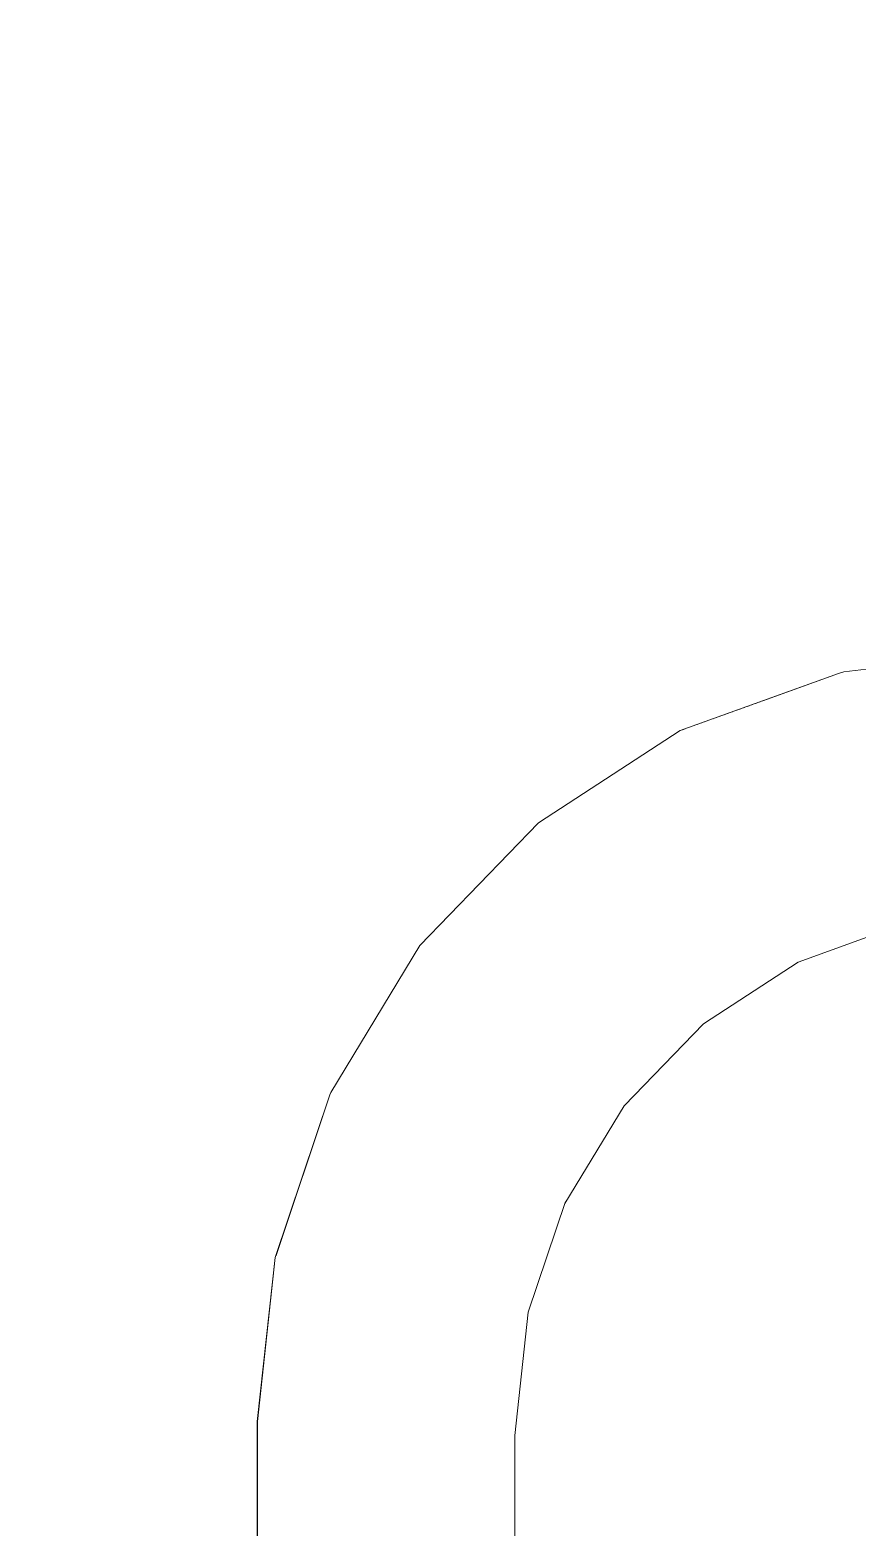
# Model space of a CAD drawing. Header units: millimetres. Extents: x -46169 to 237885, y -84465 to 18123.
# Drawn here: x 111809 to 111873, y -82990.2 to -82874.4 of the extents above; entities that cross this region are included whole.
import ezdxf

# ---------------------------------------------------------------- set-up
doc = ezdxf.new("R2010")
doc.units = ezdxf.units.MM
doc.header["$MEASUREMENT"] = 0
doc.linetypes.add('Wipeout_Contour', pattern=[1000, 0, -1000])
doc.layers.add('New_A-25-M_Wall_Int', color=7, linetype='Continuous')
doc.layers.add('New_A-35-M_FFE_Sanitary', color=7, linetype='Continuous')
doc.layers.add('New_A-35-M_FFE_Sanitary_Pen_No__74', color=7, linetype='Continuous', lineweight=20, true_color=0x606060)

# ---------------------------------------------------------------- blocks, each defined once
blk = doc.blocks.new('Section Elem_63_2', base_point=(64459.15, -84332.61))
at = {"color": 254, "linetype": 'Wipeout_Contour', "lineweight": 0, "ltscale": 1114737.691909313}
blk.add_wipeout([(111691.44, -81932.61), (111691.44, -83641.11), (111755.56, -83641.11), (111755.56, -82062.64), (112086.81, -82062.64), (112086.81, -84332.61), (112178.36, -84332.61), (112178.36, -81932.61)], dxfattribs=at).dxf.layer = 'New_A-25-M_Wall_Int'
blk = doc.blocks.new('Section Elem_119_2', base_point=(64459.15, -84332.61))
at = {"color": 254, "linetype": 'Wipeout_Contour', "lineweight": 0, "ltscale": 557038.483905}
blk.add_wipeout([(111885.31, -82923.27), (111884.85, -82922.79), (111872.51, -82924.23), (111873.05, -82924.7)], dxfattribs=at).dxf.layer = 'New_A-35-M_FFE_Sanitary'
at = {"color": 254, "linetype": 'Wipeout_Contour', "lineweight": 0, "ltscale": 557068.847025}
blk.add_wipeout([(111876.68, -82943.55), (111877.03, -82943.14), (111868.76, -82946.13), (111868.5, -82946.51)], dxfattribs=at).dxf.layer = 'New_A-35-M_FFE_Sanitary'
at = {"color": 254, "linetype": 'Wipeout_Contour', "lineweight": 0, "ltscale": 557036.143494}
blk.add_wipeout([(111884.85, -82922.79), (111884.39, -82922.61), (111872.02, -82924.05), (111872.51, -82924.23)], dxfattribs=at).dxf.layer = 'New_A-35-M_FFE_Sanitary'
at = {"color": 254, "linetype": 'Wipeout_Contour', "lineweight": 0, "ltscale": 557068.36846}
blk.add_wipeout([(111877.03, -82943.14), (111877.28, -82942.44), (111868.87, -82945.49), (111868.76, -82946.13)], dxfattribs=at).dxf.layer = 'New_A-35-M_FFE_Sanitary'
at = {"color": 254, "linetype": 'Wipeout_Contour', "lineweight": 0, "ltscale": 557066.874116}
blk.add_wipeout([(111877.28, -82942.44), (111877.45, -82941.48), (111868.83, -82944.6), (111868.87, -82945.49)], dxfattribs=at).dxf.layer = 'New_A-35-M_FFE_Sanitary'
at = {"color": 254, "linetype": 'Wipeout_Contour', "lineweight": 0, "ltscale": 557053.050235}
blk.add_wipeout([(111868.5, -82946.51), (111868.76, -82946.13), (111861.34, -82950.95), (111861.16, -82951.29)], dxfattribs=at).dxf.layer = 'New_A-35-M_FFE_Sanitary'
at = {"color": 254, "linetype": 'Wipeout_Contour', "lineweight": 0, "ltscale": 557064.396196}
blk.add_wipeout([(111877.45, -82941.48), (111877.51, -82940.3), (111868.65, -82943.5), (111868.83, -82944.6)], dxfattribs=at).dxf.layer = 'New_A-35-M_FFE_Sanitary'
at = {"color": 254, "linetype": 'Wipeout_Contour', "lineweight": 0, "ltscale": 557052.345055}
blk.add_wipeout([(111868.76, -82946.13), (111868.87, -82945.49), (111861.33, -82950.4), (111861.34, -82950.95)], dxfattribs=at).dxf.layer = 'New_A-35-M_FFE_Sanitary'
at = {"color": 254, "linetype": 'Wipeout_Contour', "lineweight": 0, "ltscale": 557061.039236}
blk.add_wipeout([(111868.32, -82942.23), (111868.65, -82943.5), (111877.51, -82940.3), (111877.47, -82938.91)], dxfattribs=at).dxf.layer = 'New_A-35-M_FFE_Sanitary'
at = {"color": 254, "linetype": 'Wipeout_Contour', "lineweight": 0, "ltscale": 557050.492032}
blk.add_wipeout([(111868.83, -82944.6), (111861.11, -82949.63), (111861.33, -82950.4), (111868.87, -82945.49)], dxfattribs=at).dxf.layer = 'New_A-35-M_FFE_Sanitary'
at = {"color": 254, "linetype": 'Wipeout_Contour', "lineweight": 0, "ltscale": 557056.90854}
blk.add_wipeout([(111877.33, -82937.37), (111867.86, -82940.81), (111868.32, -82942.23), (111877.47, -82938.91)], dxfattribs=at).dxf.layer = 'New_A-35-M_FFE_Sanitary'
at = {"color": 254, "linetype": 'Wipeout_Contour', "lineweight": 0, "ltscale": 557047.602454}
blk.add_wipeout([(111860.7, -82948.68), (111861.11, -82949.63), (111868.83, -82944.6), (111868.65, -82943.5)], dxfattribs=at).dxf.layer = 'New_A-35-M_FFE_Sanitary'
at = {"color": 254, "linetype": 'Wipeout_Contour', "lineweight": 0, "ltscale": 557044.617233}
blk.add_wipeout([(111861.16, -82951.29), (111861.34, -82950.95), (111855.15, -82957.36), (111855.03, -82957.63)], dxfattribs=at).dxf.layer = 'New_A-35-M_FFE_Sanitary'
at = {"color": 254, "linetype": 'Wipeout_Contour', "lineweight": 0, "ltscale": 557052.118123}
blk.add_wipeout([(111877.09, -82935.73), (111867.27, -82939.29), (111867.86, -82940.81), (111877.33, -82937.37)], dxfattribs=at).dxf.layer = 'New_A-35-M_FFE_Sanitary'
at = {"color": 254, "linetype": 'Wipeout_Contour', "lineweight": 0, "ltscale": 557043.739926}
blk.add_wipeout([(111868.32, -82942.23), (111860.11, -82947.57), (111860.7, -82948.68), (111868.65, -82943.5)], dxfattribs=at).dxf.layer = 'New_A-35-M_FFE_Sanitary'
at = {"color": 254, "linetype": 'Wipeout_Contour', "lineweight": 0, "ltscale": 557043.769027}
blk.add_wipeout([(111855.02, -82956.92), (111855.15, -82957.36), (111861.34, -82950.95), (111861.33, -82950.4)], dxfattribs=at).dxf.layer = 'New_A-35-M_FFE_Sanitary'
at = {"color": 254, "linetype": 'Wipeout_Contour', "lineweight": 0, "ltscale": 557046.813477}
blk.add_wipeout([(111876.76, -82934.03), (111866.59, -82937.71), (111867.27, -82939.29), (111877.09, -82935.73)], dxfattribs=at).dxf.layer = 'New_A-35-M_FFE_Sanitary'
at = {"color": 254, "linetype": 'Wipeout_Contour', "lineweight": 0, "ltscale": 557039.021787}
blk.add_wipeout([(111868.32, -82942.23), (111867.86, -82940.81), (111859.36, -82946.33), (111860.11, -82947.57)], dxfattribs=at).dxf.layer = 'New_A-35-M_FFE_Sanitary'
at = {"color": 254, "linetype": 'Wipeout_Contour', "lineweight": 0, "ltscale": 557041.763199}
blk.add_wipeout([(111861.11, -82949.63), (111854.66, -82956.31), (111855.02, -82956.92), (111861.33, -82950.4)], dxfattribs=at).dxf.layer = 'New_A-35-M_FFE_Sanitary'
at = {"layer": 'New_A-35-M_FFE_Sanitary_Pen_No__74', "linetype": 'Continuous'}
blk.add_line((111876.68, -82943.55), (111868.5, -82946.51), dxfattribs=at)
at = {"color": 254, "linetype": 'Wipeout_Contour', "lineweight": 0, "ltscale": 557041.15571}
blk.add_wipeout([(111876.76, -82934.03), (111876.35, -82932.32), (111865.82, -82936.14), (111866.59, -82937.71)], dxfattribs=at).dxf.layer = 'New_A-35-M_FFE_Sanitary'
at = {"color": 254, "linetype": 'Wipeout_Contour', "lineweight": 0, "ltscale": 557033.591351}
blk.add_wipeout([(111867.86, -82940.81), (111867.27, -82939.29), (111858.47, -82945.01), (111859.36, -82946.33)], dxfattribs=at).dxf.layer = 'New_A-35-M_FFE_Sanitary'
at = {"color": 254, "linetype": 'Wipeout_Contour', "lineweight": 0, "ltscale": 557038.643714}
blk.add_wipeout([(111861.11, -82949.63), (111860.7, -82948.68), (111854.06, -82955.55), (111854.66, -82956.31)], dxfattribs=at).dxf.layer = 'New_A-35-M_FFE_Sanitary'
at = {"color": 254, "linetype": 'Wipeout_Contour', "lineweight": 0, "ltscale": 557043.972899}
blk.add_wipeout([(111850.44, -82965.2), (111855.03, -82957.63), (111855.15, -82957.36), (111850.49, -82965.04)], dxfattribs=at).dxf.layer = 'New_A-35-M_FFE_Sanitary'
at = {"color": 254, "linetype": 'Wipeout_Contour', "lineweight": 0, "ltscale": 557035.316659}
blk.add_wipeout([(111865, -82934.6), (111865.82, -82936.14), (111876.35, -82932.32), (111875.88, -82930.66)], dxfattribs=at).dxf.layer = 'New_A-35-M_FFE_Sanitary'
at = {"color": 254, "linetype": 'Wipeout_Contour', "lineweight": 0, "ltscale": 557027.613566}
blk.add_wipeout([(111867.27, -82939.29), (111866.59, -82937.71), (111857.46, -82943.65), (111858.47, -82945.01)], dxfattribs=at).dxf.layer = 'New_A-35-M_FFE_Sanitary'
at = {"color": 254, "linetype": 'Wipeout_Contour', "lineweight": 0, "ltscale": 557034.505301}
blk.add_wipeout([(111860.7, -82948.68), (111860.11, -82947.57), (111853.25, -82954.66), (111854.06, -82955.55)], dxfattribs=at).dxf.layer = 'New_A-35-M_FFE_Sanitary'
at = {"color": 254, "linetype": 'Wipeout_Contour', "lineweight": 0, "ltscale": 557043.114423}
blk.add_wipeout([(111855.02, -82956.92), (111850.28, -82964.73), (111850.49, -82965.04), (111855.15, -82957.36)], dxfattribs=at).dxf.layer = 'New_A-35-M_FFE_Sanitary'
at = {"layer": 'New_A-35-M_FFE_Sanitary_Pen_No__74', "linetype": 'Continuous'}
blk.add_line((111868.5, -82946.51), (111861.16, -82951.29), dxfattribs=at)
at = {"color": 254, "linetype": 'Wipeout_Contour', "lineweight": 0, "ltscale": 557029.473678}
blk.add_wipeout([(111875.35, -82929.1), (111864.15, -82933.16), (111865, -82934.6), (111875.88, -82930.66)], dxfattribs=at).dxf.layer = 'New_A-35-M_FFE_Sanitary'
at = {"color": 254, "linetype": 'Wipeout_Contour', "lineweight": 0, "ltscale": 557021.270013}
blk.add_wipeout([(111866.59, -82937.71), (111865.82, -82936.14), (111856.38, -82942.28), (111857.46, -82943.65)], dxfattribs=at).dxf.layer = 'New_A-35-M_FFE_Sanitary'
at = {"color": 254, "linetype": 'Wipeout_Contour', "lineweight": 0, "ltscale": 557029.473643}
blk.add_wipeout([(111860.11, -82947.57), (111859.36, -82946.33), (111852.26, -82953.68), (111853.25, -82954.66)], dxfattribs=at).dxf.layer = 'New_A-35-M_FFE_Sanitary'
at = {"color": 254, "linetype": 'Wipeout_Contour', "lineweight": 0, "ltscale": 557041.095508}
blk.add_wipeout([(111855.02, -82956.92), (111854.66, -82956.31), (111849.8, -82964.3), (111850.28, -82964.73)], dxfattribs=at).dxf.layer = 'New_A-35-M_FFE_Sanitary'
at = {"color": 254, "linetype": 'Wipeout_Contour', "lineweight": 0, "ltscale": 557023.804248}
blk.add_wipeout([(111863.29, -82931.85), (111864.15, -82933.16), (111875.35, -82929.1), (111874.79, -82927.68)], dxfattribs=at).dxf.layer = 'New_A-35-M_FFE_Sanitary'
at = {"color": 254, "linetype": 'Wipeout_Contour', "lineweight": 0, "ltscale": 557014.75339}
blk.add_wipeout([(111865.82, -82936.14), (111865, -82934.6), (111855.24, -82940.95), (111856.38, -82942.28)], dxfattribs=at).dxf.layer = 'New_A-35-M_FFE_Sanitary'
at = {"color": 254, "linetype": 'Wipeout_Contour', "lineweight": 0, "ltscale": 557023.701567}
blk.add_wipeout([(111859.36, -82946.33), (111858.47, -82945.01), (111851.11, -82952.63), (111852.26, -82953.68)], dxfattribs=at).dxf.layer = 'New_A-35-M_FFE_Sanitary'
at = {"color": 254, "linetype": 'Wipeout_Contour', "lineweight": 0, "ltscale": 557037.958888}
blk.add_wipeout([(111854.66, -82956.31), (111854.06, -82955.55), (111849.07, -82963.78), (111849.8, -82964.3)], dxfattribs=at).dxf.layer = 'New_A-35-M_FFE_Sanitary'
at = {"color": 254, "linetype": 'Wipeout_Contour', "lineweight": 0, "ltscale": 557018.480586}
blk.add_wipeout([(111862.44, -82930.71), (111863.29, -82931.85), (111874.79, -82927.68), (111874.2, -82926.45)], dxfattribs=at).dxf.layer = 'New_A-35-M_FFE_Sanitary'
at = {"color": 254, "linetype": 'Wipeout_Contour', "lineweight": 0, "ltscale": 557008.261664}
blk.add_wipeout([(111865, -82934.6), (111864.15, -82933.16), (111854.09, -82939.7), (111855.24, -82940.95)], dxfattribs=at).dxf.layer = 'New_A-35-M_FFE_Sanitary'
at = {"color": 254, "linetype": 'Wipeout_Contour', "lineweight": 0, "ltscale": 557017.364408}
blk.add_wipeout([(111858.47, -82945.01), (111857.46, -82943.65), (111849.84, -82951.54), (111851.11, -82952.63)], dxfattribs=at).dxf.layer = 'New_A-35-M_FFE_Sanitary'
at = {"color": 254, "linetype": 'Wipeout_Contour', "lineweight": 0, "ltscale": 557033.799739}
blk.add_wipeout([(111854.06, -82955.55), (111853.25, -82954.66), (111848.1, -82963.16), (111849.07, -82963.78)], dxfattribs=at).dxf.layer = 'New_A-35-M_FFE_Sanitary'
at = {"color": 254, "linetype": 'Wipeout_Contour', "lineweight": 0, "ltscale": 557050.390206}
blk.add_wipeout([(111850.49, -82965.04), (111850.28, -82964.73), (111847.34, -82973.44), (111847.6, -82973.6)], dxfattribs=at).dxf.layer = 'New_A-35-M_FFE_Sanitary'
at = {"color": 254, "linetype": 'Wipeout_Contour', "lineweight": 0, "ltscale": 557013.664411}
blk.add_wipeout([(111861.65, -82929.79), (111862.44, -82930.71), (111874.2, -82926.45), (111873.62, -82925.45)], dxfattribs=at).dxf.layer = 'New_A-35-M_FFE_Sanitary'
at = {"color": 254, "linetype": 'Wipeout_Contour', "lineweight": 0, "ltscale": 557001.992055}
blk.add_wipeout([(111864.15, -82933.16), (111863.29, -82931.85), (111852.97, -82938.56), (111854.09, -82939.7)], dxfattribs=at).dxf.layer = 'New_A-35-M_FFE_Sanitary'
at = {"color": 254, "linetype": 'Wipeout_Contour', "lineweight": 0, "ltscale": 557010.654683}
blk.add_wipeout([(111857.46, -82943.65), (111856.38, -82942.28), (111848.49, -82950.45), (111849.84, -82951.54)], dxfattribs=at).dxf.layer = 'New_A-35-M_FFE_Sanitary'
at = {"color": 254, "linetype": 'Wipeout_Contour', "lineweight": 0, "ltscale": 557028.744334}
blk.add_wipeout([(111853.25, -82954.66), (111852.26, -82953.68), (111846.92, -82962.48), (111848.1, -82963.16)], dxfattribs=at).dxf.layer = 'New_A-35-M_FFE_Sanitary'
at = {"color": 254, "linetype": 'Wipeout_Contour', "lineweight": 0, "ltscale": 557048.523058}
blk.add_wipeout([(111850.28, -82964.73), (111849.8, -82964.3), (111846.79, -82973.22), (111847.34, -82973.44)], dxfattribs=at).dxf.layer = 'New_A-35-M_FFE_Sanitary'
at = {"layer": 'New_A-35-M_FFE_Sanitary_Pen_No__74', "linetype": 'Continuous'}
blk.add_line((111861.16, -82951.29), (111855.03, -82957.63), dxfattribs=at)
at = {"color": 254, "linetype": 'Wipeout_Contour', "lineweight": 0, "ltscale": 557009.502027}
blk.add_wipeout([(111873.62, -82925.45), (111873.05, -82924.7), (111860.92, -82929.09), (111861.65, -82929.79)], dxfattribs=at).dxf.layer = 'New_A-35-M_FFE_Sanitary'
at = {"color": 254, "linetype": 'Wipeout_Contour', "lineweight": 0, "ltscale": 556996.135042}
blk.add_wipeout([(111863.29, -82931.85), (111862.44, -82930.71), (111851.89, -82937.58), (111852.97, -82938.56)], dxfattribs=at).dxf.layer = 'New_A-35-M_FFE_Sanitary'
at = {"color": 254, "linetype": 'Wipeout_Contour', "lineweight": 0, "ltscale": 557003.776238}
blk.add_wipeout([(111856.38, -82942.28), (111855.24, -82940.95), (111847.09, -82949.39), (111848.49, -82950.45)], dxfattribs=at).dxf.layer = 'New_A-35-M_FFE_Sanitary'
at = {"color": 254, "linetype": 'Wipeout_Contour', "lineweight": 0, "ltscale": 557022.946211}
blk.add_wipeout([(111852.26, -82953.68), (111851.11, -82952.63), (111845.58, -82961.74), (111846.92, -82962.48)], dxfattribs=at).dxf.layer = 'New_A-35-M_FFE_Sanitary'
at = {"color": 254, "linetype": 'Wipeout_Contour', "lineweight": 0, "ltscale": 557045.583176}
blk.add_wipeout([(111849.8, -82964.3), (111849.07, -82963.78), (111845.97, -82972.95), (111846.79, -82973.22)], dxfattribs=at).dxf.layer = 'New_A-35-M_FFE_Sanitary'
at = {"color": 254, "linetype": 'Wipeout_Contour', "lineweight": 0, "ltscale": 557006.119873}
blk.add_wipeout([(111873.05, -82924.7), (111872.51, -82924.23), (111860.28, -82928.66), (111860.92, -82929.09)], dxfattribs=at).dxf.layer = 'New_A-35-M_FFE_Sanitary'
at = {"color": 254, "linetype": 'Wipeout_Contour', "lineweight": 0, "ltscale": 556990.868578}
blk.add_wipeout([(111850.91, -82936.77), (111851.89, -82937.58), (111862.44, -82930.71), (111861.65, -82929.79)], dxfattribs=at).dxf.layer = 'New_A-35-M_FFE_Sanitary'
at = {"color": 254, "linetype": 'Wipeout_Contour', "lineweight": 0, "ltscale": 556996.938059}
blk.add_wipeout([(111855.24, -82940.95), (111854.09, -82939.7), (111845.7, -82948.39), (111847.09, -82949.39)], dxfattribs=at).dxf.layer = 'New_A-35-M_FFE_Sanitary'
at = {"color": 254, "linetype": 'Wipeout_Contour', "lineweight": 0, "ltscale": 557016.581506}
blk.add_wipeout([(111851.11, -82952.63), (111849.84, -82951.54), (111844.11, -82960.99), (111845.58, -82961.74)], dxfattribs=at).dxf.layer = 'New_A-35-M_FFE_Sanitary'
at = {"color": 254, "linetype": 'Wipeout_Contour', "lineweight": 0, "ltscale": 557041.659664}
blk.add_wipeout([(111849.07, -82963.78), (111848.1, -82963.16), (111844.89, -82972.63), (111845.97, -82972.95)], dxfattribs=at).dxf.layer = 'New_A-35-M_FFE_Sanitary'
at = {"layer": 'New_A-35-M_FFE_Sanitary_Pen_No__74', "linetype": 'Continuous'}
blk.add_line((111855.03, -82957.63), (111850.44, -82965.2), dxfattribs=at)
at = {"color": 254, "linetype": 'Wipeout_Contour', "lineweight": 0, "ltscale": 557003.620678}
blk.add_wipeout([(111872.51, -82924.23), (111872.02, -82924.05), (111859.76, -82928.49), (111860.28, -82928.66)], dxfattribs=at).dxf.layer = 'New_A-35-M_FFE_Sanitary'
at = {"color": 254, "linetype": 'Wipeout_Contour', "lineweight": 0, "ltscale": 556990.347917}
blk.add_wipeout([(111854.09, -82939.7), (111852.97, -82938.56), (111844.35, -82947.48), (111845.7, -82948.39)], dxfattribs=at).dxf.layer = 'New_A-35-M_FFE_Sanitary'
at = {"color": 254, "linetype": 'Wipeout_Contour', "lineweight": 0, "ltscale": 557009.843588}
blk.add_wipeout([(111849.84, -82951.54), (111848.49, -82950.45), (111842.55, -82960.23), (111844.11, -82960.99)], dxfattribs=at).dxf.layer = 'New_A-35-M_FFE_Sanitary'
at = {"color": 254, "linetype": 'Wipeout_Contour', "lineweight": 0, "ltscale": 557036.871598}
blk.add_wipeout([(111848.1, -82963.16), (111846.92, -82962.48), (111843.61, -82972.28), (111844.89, -82972.63)], dxfattribs=at).dxf.layer = 'New_A-35-M_FFE_Sanitary'
at = {"color": 254, "linetype": 'Wipeout_Contour', "lineweight": 0, "ltscale": 557065.753227}
blk.add_wipeout([(111847.6, -82973.6), (111847.34, -82973.44), (111846.29, -82983.1), (111846.56, -82983.14)], dxfattribs=at).dxf.layer = 'New_A-35-M_FFE_Sanitary'
at = {"color": 254, "linetype": 'Wipeout_Contour', "lineweight": 0, "ltscale": 557002.082776}
blk.add_wipeout([(111872.02, -82924.05), (111871.6, -82924.17), (111859.36, -82928.6), (111859.76, -82928.49)], dxfattribs=at).dxf.layer = 'New_A-35-M_FFE_Sanitary'
at = {"color": 254, "linetype": 'Wipeout_Contour', "lineweight": 0, "ltscale": 556984.206054}
blk.add_wipeout([(111852.97, -82938.56), (111851.89, -82937.58), (111843.08, -82946.7), (111844.35, -82947.48)], dxfattribs=at).dxf.layer = 'New_A-35-M_FFE_Sanitary'
at = {"color": 254, "linetype": 'Wipeout_Contour', "lineweight": 0, "ltscale": 557002.937187}
blk.add_wipeout([(111848.49, -82950.45), (111847.09, -82949.39), (111840.96, -82959.49), (111842.55, -82960.23)], dxfattribs=at).dxf.layer = 'New_A-35-M_FFE_Sanitary'
at = {"color": 254, "linetype": 'Wipeout_Contour', "lineweight": 0, "ltscale": 557031.364393}
blk.add_wipeout([(111846.92, -82962.48), (111845.58, -82961.74), (111842.14, -82971.91), (111843.61, -82972.28)], dxfattribs=at).dxf.layer = 'New_A-35-M_FFE_Sanitary'
at = {"color": 254, "linetype": 'Wipeout_Contour', "lineweight": 0, "ltscale": 557064.147447}
blk.add_wipeout([(111847.34, -82973.44), (111846.79, -82973.22), (111845.72, -82983.04), (111846.29, -82983.1)], dxfattribs=at).dxf.layer = 'New_A-35-M_FFE_Sanitary'
at = {"layer": 'New_A-35-M_FFE_Sanitary_Pen_No__74', "linetype": 'Continuous'}
for p, q in [((111884.39, -82922.61), (111872.02, -82924.05)), ((111872.02, -82924.05), (111871.6, -82924.17)), ((111850.49, -82965.04), (111847.6, -82973.6))]:
    blk.add_line(p, q, dxfattribs=at)
at = {"color": 254, "linetype": 'Wipeout_Contour', "lineweight": 0, "ltscale": 556986.352674}
blk.add_wipeout([(111860.92, -82929.09), (111850.04, -82936.17), (111850.91, -82936.77), (111861.65, -82929.79)], dxfattribs=at).dxf.layer = 'New_A-35-M_FFE_Sanitary'
at = {"color": 254, "linetype": 'Wipeout_Contour', "lineweight": 0, "ltscale": 556996.072162}
blk.add_wipeout([(111847.09, -82949.39), (111845.7, -82948.39), (111839.38, -82958.79), (111840.96, -82959.49)], dxfattribs=at).dxf.layer = 'New_A-35-M_FFE_Sanitary'
at = {"color": 254, "linetype": 'Wipeout_Contour', "lineweight": 0, "ltscale": 557025.305363}
blk.add_wipeout([(111845.58, -82961.74), (111844.11, -82960.99), (111840.55, -82971.52), (111842.14, -82971.91)], dxfattribs=at).dxf.layer = 'New_A-35-M_FFE_Sanitary'
at = {"color": 254, "linetype": 'Wipeout_Contour', "lineweight": 0, "ltscale": 557061.546037}
blk.add_wipeout([(111846.79, -82973.22), (111845.97, -82972.95), (111844.88, -82982.97), (111845.72, -82983.04)], dxfattribs=at).dxf.layer = 'New_A-35-M_FFE_Sanitary'
at = {"color": 254, "linetype": 'Wipeout_Contour', "lineweight": 0, "ltscale": 556982.724544}
blk.add_wipeout([(111849.32, -82935.79), (111850.04, -82936.17), (111860.92, -82929.09), (111860.28, -82928.66)], dxfattribs=at).dxf.layer = 'New_A-35-M_FFE_Sanitary'
at = {"color": 254, "linetype": 'Wipeout_Contour', "lineweight": 0, "ltscale": 556978.699098}
blk.add_wipeout([(111851.89, -82937.58), (111850.91, -82936.77), (111841.94, -82946.05), (111843.08, -82946.7)], dxfattribs=at).dxf.layer = 'New_A-35-M_FFE_Sanitary'
at = {"color": 254, "linetype": 'Wipeout_Contour', "lineweight": 0, "ltscale": 556989.457123}
blk.add_wipeout([(111845.7, -82948.39), (111844.35, -82947.48), (111837.87, -82958.16), (111839.38, -82958.79)], dxfattribs=at).dxf.layer = 'New_A-35-M_FFE_Sanitary'
at = {"color": 254, "linetype": 'Wipeout_Contour', "lineweight": 0, "ltscale": 557018.878617}
blk.add_wipeout([(111844.11, -82960.99), (111842.55, -82960.23), (111838.87, -82971.13), (111840.55, -82971.52)], dxfattribs=at).dxf.layer = 'New_A-35-M_FFE_Sanitary'
at = {"color": 254, "linetype": 'Wipeout_Contour', "lineweight": 0, "ltscale": 557058.027853}
blk.add_wipeout([(111845.97, -82972.95), (111844.89, -82972.63), (111843.78, -82982.9), (111844.88, -82982.97)], dxfattribs=at).dxf.layer = 'New_A-35-M_FFE_Sanitary'
at = {"color": 254, "linetype": 'Wipeout_Contour', "lineweight": 0, "ltscale": 556980.094431}
blk.add_wipeout([(111860.28, -82928.66), (111859.76, -82928.49), (111848.76, -82935.65), (111849.32, -82935.79)], dxfattribs=at).dxf.layer = 'New_A-35-M_FFE_Sanitary'
at = {"color": 254, "linetype": 'Wipeout_Contour', "lineweight": 0, "ltscale": 556983.293089}
blk.add_wipeout([(111844.35, -82947.48), (111843.08, -82946.7), (111836.46, -82957.62), (111837.87, -82958.16)], dxfattribs=at).dxf.layer = 'New_A-35-M_FFE_Sanitary'
at = {"color": 254, "linetype": 'Wipeout_Contour', "lineweight": 0, "ltscale": 557012.27946}
blk.add_wipeout([(111842.55, -82960.23), (111840.96, -82959.49), (111837.16, -82970.75), (111838.87, -82971.13)], dxfattribs=at).dxf.layer = 'New_A-35-M_FFE_Sanitary'
at = {"color": 254, "linetype": 'Wipeout_Contour', "lineweight": 0, "ltscale": 557053.699722}
blk.add_wipeout([(111844.89, -82972.63), (111843.61, -82972.28), (111842.46, -82982.81), (111843.78, -82982.9)], dxfattribs=at).dxf.layer = 'New_A-35-M_FFE_Sanitary'
at = {"color": 254, "linetype": 'Wipeout_Contour', "lineweight": 0, "ltscale": 557671.297904}
blk.add_wipeout([(111846.56, -82983.14), (111846.29, -82983.1), (111846.29, -83482.11), (111846.56, -83482.07)], dxfattribs=at).dxf.layer = 'New_A-35-M_FFE_Sanitary'
at = {"color": 254, "linetype": 'Wipeout_Contour', "lineweight": 0, "ltscale": 556978.544688}
blk.add_wipeout([(111859.76, -82928.49), (111859.36, -82928.6), (111848.38, -82935.74), (111848.76, -82935.65)], dxfattribs=at).dxf.layer = 'New_A-35-M_FFE_Sanitary'
at = {"color": 254, "linetype": 'Wipeout_Contour', "lineweight": 0, "ltscale": 557005.708442}
blk.add_wipeout([(111840.96, -82959.49), (111839.38, -82958.79), (111835.46, -82970.39), (111837.16, -82970.75)], dxfattribs=at).dxf.layer = 'New_A-35-M_FFE_Sanitary'
at = {"color": 254, "linetype": 'Wipeout_Contour', "lineweight": 0, "ltscale": 557048.69314}
blk.add_wipeout([(111843.61, -82972.28), (111842.14, -82971.91), (111840.97, -82982.71), (111842.46, -82982.81)], dxfattribs=at).dxf.layer = 'New_A-35-M_FFE_Sanitary'
at = {"color": 254, "linetype": 'Wipeout_Contour', "lineweight": 0, "ltscale": 557669.948664}
blk.add_wipeout([(111846.29, -82983.1), (111845.72, -82983.04), (111845.72, -83482.17), (111846.29, -83482.11)], dxfattribs=at).dxf.layer = 'New_A-35-M_FFE_Sanitary'
at = {"layer": 'New_A-35-M_FFE_Sanitary_Pen_No__74', "linetype": 'Continuous'}
for p, q in [((111871.6, -82924.17), (111859.36, -82928.6)), ((111847.6, -82973.6), (111846.56, -82983.14)), ((111846.56, -82983.14), (111846.56, -83482.07))]:
    blk.add_line(p, q, dxfattribs=at)
at = {"color": 254, "linetype": 'Wipeout_Contour', "lineweight": 0, "ltscale": 556973.994392}
blk.add_wipeout([(111850.91, -82936.77), (111850.04, -82936.17), (111840.96, -82945.57), (111841.94, -82946.05)], dxfattribs=at).dxf.layer = 'New_A-35-M_FFE_Sanitary'
at = {"color": 254, "linetype": 'Wipeout_Contour', "lineweight": 0, "ltscale": 557043.160252}
blk.add_wipeout([(111842.14, -82971.91), (111840.55, -82971.52), (111839.34, -82982.62), (111840.97, -82982.71)], dxfattribs=at).dxf.layer = 'New_A-35-M_FFE_Sanitary'
at = {"color": 254, "linetype": 'Wipeout_Contour', "lineweight": 0, "ltscale": 557667.681193}
blk.add_wipeout([(111845.72, -82983.04), (111844.88, -82982.97), (111844.88, -83482.24), (111845.72, -83482.17)], dxfattribs=at).dxf.layer = 'New_A-35-M_FFE_Sanitary'
at = {"color": 254, "linetype": 'Wipeout_Contour', "lineweight": 0, "ltscale": 556970.234905}
blk.add_wipeout([(111840.16, -82945.27), (111840.96, -82945.57), (111850.04, -82936.17), (111849.32, -82935.79)], dxfattribs=at).dxf.layer = 'New_A-35-M_FFE_Sanitary'
at = {"color": 254, "linetype": 'Wipeout_Contour', "lineweight": 0, "ltscale": 557037.269206}
blk.add_wipeout([(111840.55, -82971.52), (111838.87, -82971.13), (111837.63, -82982.52), (111839.34, -82982.62)], dxfattribs=at).dxf.layer = 'New_A-35-M_FFE_Sanitary'
at = {"color": 254, "linetype": 'Wipeout_Contour', "lineweight": 0, "ltscale": 557664.564392}
blk.add_wipeout([(111844.88, -82982.97), (111843.78, -82982.9), (111843.78, -83482.32), (111844.88, -83482.24)], dxfattribs=at).dxf.layer = 'New_A-35-M_FFE_Sanitary'
at = {"color": 254, "linetype": 'Wipeout_Contour', "lineweight": 0, "ltscale": 556967.534892}
blk.add_wipeout([(111839.57, -82945.16), (111840.16, -82945.27), (111849.32, -82935.79), (111848.76, -82935.65)], dxfattribs=at).dxf.layer = 'New_A-35-M_FFE_Sanitary'
at = {"color": 254, "linetype": 'Wipeout_Contour', "lineweight": 0, "ltscale": 556977.767384}
blk.add_wipeout([(111843.08, -82946.7), (111841.94, -82946.05), (111835.19, -82957.17), (111836.46, -82957.62)], dxfattribs=at).dxf.layer = 'New_A-35-M_FFE_Sanitary'
at = {"color": 254, "linetype": 'Wipeout_Contour', "lineweight": 0, "ltscale": 557660.692971}
blk.add_wipeout([(111843.78, -82982.9), (111842.46, -82982.81), (111842.46, -83482.4), (111843.78, -83482.32)], dxfattribs=at).dxf.layer = 'New_A-35-M_FFE_Sanitary'
at = {"color": 254, "linetype": 'Wipeout_Contour', "lineweight": 0, "ltscale": 556965.978853}
blk.add_wipeout([(111848.76, -82935.65), (111848.38, -82935.74), (111839.21, -82945.23), (111839.57, -82945.16)], dxfattribs=at).dxf.layer = 'New_A-35-M_FFE_Sanitary'
at = {"color": 254, "linetype": 'Wipeout_Contour', "lineweight": 0, "ltscale": 556999.365265}
blk.add_wipeout([(111839.38, -82958.79), (111837.87, -82958.16), (111833.84, -82970.07), (111835.46, -82970.39)], dxfattribs=at).dxf.layer = 'New_A-35-M_FFE_Sanitary'
at = {"color": 254, "linetype": 'Wipeout_Contour', "lineweight": 0, "ltscale": 557656.184569}
blk.add_wipeout([(111842.46, -82982.81), (111840.97, -82982.71), (111840.97, -83482.5), (111842.46, -83482.4)], dxfattribs=at).dxf.layer = 'New_A-35-M_FFE_Sanitary'
at = {"layer": 'New_A-35-M_FFE_Sanitary_Pen_No__74', "linetype": 'Continuous'}
blk.add_line((111859.36, -82928.6), (111848.38, -82935.74), dxfattribs=at)
at = {"color": 254, "linetype": 'Wipeout_Contour', "lineweight": 0, "ltscale": 556973.047939}
blk.add_wipeout([(111841.94, -82946.05), (111840.96, -82945.57), (111834.12, -82956.84), (111835.19, -82957.17)], dxfattribs=at).dxf.layer = 'New_A-35-M_FFE_Sanitary'
at = {"color": 254, "linetype": 'Wipeout_Contour', "lineweight": 0, "ltscale": 557031.199042}
blk.add_wipeout([(111838.87, -82971.13), (111837.16, -82970.75), (111835.89, -82982.42), (111837.63, -82982.52)], dxfattribs=at).dxf.layer = 'New_A-35-M_FFE_Sanitary'
at = {"color": 254, "linetype": 'Wipeout_Contour', "lineweight": 0, "ltscale": 556969.278189}
blk.add_wipeout([(111840.96, -82945.57), (111840.16, -82945.27), (111833.27, -82956.63), (111834.12, -82956.84)], dxfattribs=at).dxf.layer = 'New_A-35-M_FFE_Sanitary'
at = {"color": 254, "linetype": 'Wipeout_Contour', "lineweight": 0, "ltscale": 556993.442711}
blk.add_wipeout([(111837.87, -82958.16), (111836.46, -82957.62), (111832.34, -82969.79), (111833.84, -82970.07)], dxfattribs=at).dxf.layer = 'New_A-35-M_FFE_Sanitary'
at = {"color": 254, "linetype": 'Wipeout_Contour', "lineweight": 0, "ltscale": 557651.17618}
blk.add_wipeout([(111840.97, -82982.71), (111839.34, -82982.62), (111839.34, -83482.6), (111840.97, -83482.5)], dxfattribs=at).dxf.layer = 'New_A-35-M_FFE_Sanitary'
at = {"color": 254, "linetype": 'Wipeout_Contour', "lineweight": 0, "ltscale": 556966.572723}
blk.add_wipeout([(111832.66, -82956.55), (111833.27, -82956.63), (111840.16, -82945.27), (111839.57, -82945.16)], dxfattribs=at).dxf.layer = 'New_A-35-M_FFE_Sanitary'
at = {"color": 254, "linetype": 'Wipeout_Contour', "lineweight": 0, "ltscale": 557025.134242}
blk.add_wipeout([(111837.16, -82970.75), (111835.46, -82970.39), (111834.17, -82982.33), (111835.89, -82982.42)], dxfattribs=at).dxf.layer = 'New_A-35-M_FFE_Sanitary'
at = {"color": 254, "linetype": 'Wipeout_Contour', "lineweight": 0, "ltscale": 556965.016226}
blk.add_wipeout([(111839.21, -82945.23), (111832.32, -82956.6), (111832.66, -82956.55), (111839.57, -82945.16)], dxfattribs=at).dxf.layer = 'New_A-35-M_FFE_Sanitary'
at = {"color": 254, "linetype": 'Wipeout_Contour', "lineweight": 0, "ltscale": 557645.819987}
blk.add_wipeout([(111839.34, -82982.62), (111837.63, -82982.52), (111837.63, -83482.69), (111839.34, -83482.6)], dxfattribs=at).dxf.layer = 'New_A-35-M_FFE_Sanitary'
at = {"layer": 'New_A-35-M_FFE_Sanitary_Pen_No__74', "linetype": 'Continuous'}
blk.add_line((111848.38, -82935.74), (111839.21, -82945.23), dxfattribs=at)
at = {"color": 254, "linetype": 'Wipeout_Contour', "lineweight": 0, "ltscale": 417725.831643}
blk.add_wipeout([(111832.25, -82956.78), (111832.26, -82956.76), (111832.32, -82956.6)], dxfattribs=at).dxf.layer = 'New_A-35-M_FFE_Sanitary'
at = {"color": 254, "linetype": 'Wipeout_Contour', "lineweight": 0, "ltscale": 556988.120784}
blk.add_wipeout([(111836.46, -82957.62), (111835.19, -82957.17), (111831.01, -82969.56), (111832.34, -82969.79)], dxfattribs=at).dxf.layer = 'New_A-35-M_FFE_Sanitary'
at = {"color": 254, "linetype": 'Wipeout_Contour', "lineweight": 0, "ltscale": 556983.561246}
blk.add_wipeout([(111835.19, -82957.17), (111834.12, -82956.84), (111829.88, -82969.39), (111831.01, -82969.56)], dxfattribs=at).dxf.layer = 'New_A-35-M_FFE_Sanitary'
at = {"color": 254, "linetype": 'Wipeout_Contour', "lineweight": 0, "ltscale": 556979.902699}
blk.add_wipeout([(111834.12, -82956.84), (111833.27, -82956.63), (111828.99, -82969.28), (111829.88, -82969.39)], dxfattribs=at).dxf.layer = 'New_A-35-M_FFE_Sanitary'
at = {"color": 254, "linetype": 'Wipeout_Contour', "lineweight": 0, "ltscale": 557019.259124}
blk.add_wipeout([(111835.46, -82970.39), (111833.84, -82970.07), (111832.52, -82982.25), (111834.17, -82982.33)], dxfattribs=at).dxf.layer = 'New_A-35-M_FFE_Sanitary'
at = {"color": 254, "linetype": 'Wipeout_Contour', "lineweight": 0, "ltscale": 556977.256383}
blk.add_wipeout([(111833.27, -82956.63), (111832.66, -82956.55), (111828.37, -82969.24), (111828.99, -82969.28)], dxfattribs=at).dxf.layer = 'New_A-35-M_FFE_Sanitary'
at = {"color": 254, "linetype": 'Wipeout_Contour', "lineweight": 0, "ltscale": 557640.278739}
blk.add_wipeout([(111837.63, -82982.52), (111835.89, -82982.42), (111835.89, -83482.79), (111837.63, -83482.69)], dxfattribs=at).dxf.layer = 'New_A-35-M_FFE_Sanitary'
at = {"color": 254, "linetype": 'Wipeout_Contour', "lineweight": 0, "ltscale": 556975.705228}
blk.add_wipeout([(111832.66, -82956.55), (111832.32, -82956.6), (111828.03, -82969.27), (111828.37, -82969.24)], dxfattribs=at).dxf.layer = 'New_A-35-M_FFE_Sanitary'
at = {"color": 254, "linetype": 'Wipeout_Contour', "lineweight": 0, "ltscale": 696227.386538}
blk.add_wipeout([(111828, -82969.36), (111828.01, -82969.37), (111828.01, -82969.33), (111828.03, -82969.27), (111832.25, -82956.78)], dxfattribs=at).dxf.layer = 'New_A-35-M_FFE_Sanitary'
at = {"layer": 'New_A-35-M_FFE_Sanitary_Pen_No__74', "linetype": 'Continuous'}
for p, q in [((111839.21, -82945.23), (111832.32, -82956.6)), ((111832.32, -82956.6), (111832.25, -82956.78))]:
    blk.add_line(p, q, dxfattribs=at)
at = {"color": 254, "linetype": 'Wipeout_Contour', "lineweight": 0, "ltscale": 557013.752244}
blk.add_wipeout([(111833.84, -82970.07), (111832.34, -82969.79), (111830.99, -82982.18), (111832.52, -82982.25)], dxfattribs=at).dxf.layer = 'New_A-35-M_FFE_Sanitary'
at = {"color": 254, "linetype": 'Wipeout_Contour', "lineweight": 0, "ltscale": 557008.780971}
blk.add_wipeout([(111832.34, -82969.79), (111831.01, -82969.56), (111829.64, -82982.12), (111830.99, -82982.18)], dxfattribs=at).dxf.layer = 'New_A-35-M_FFE_Sanitary'
at = {"color": 254, "linetype": 'Wipeout_Contour', "lineweight": 0, "ltscale": 557634.720806}
blk.add_wipeout([(111835.89, -82982.42), (111834.17, -82982.33), (111834.17, -83482.88), (111835.89, -83482.79)], dxfattribs=at).dxf.layer = 'New_A-35-M_FFE_Sanitary'
at = {"color": 254, "linetype": 'Wipeout_Contour', "lineweight": 0, "ltscale": 557004.496411}
blk.add_wipeout([(111831.01, -82969.56), (111829.88, -82969.39), (111828.5, -82982.08), (111829.64, -82982.12)], dxfattribs=at).dxf.layer = 'New_A-35-M_FFE_Sanitary'
at = {"color": 254, "linetype": 'Wipeout_Contour', "lineweight": 0, "ltscale": 557629.315062}
blk.add_wipeout([(111834.17, -82982.33), (111832.52, -82982.25), (111832.52, -83482.96), (111834.17, -83482.88)], dxfattribs=at).dxf.layer = 'New_A-35-M_FFE_Sanitary'
at = {"color": 254, "linetype": 'Wipeout_Contour', "lineweight": 0, "ltscale": 557001.028831}
blk.add_wipeout([(111829.88, -82969.39), (111828.99, -82969.28), (111827.6, -82982.05), (111828.5, -82982.08)], dxfattribs=at).dxf.layer = 'New_A-35-M_FFE_Sanitary'
at = {"color": 254, "linetype": 'Wipeout_Contour', "lineweight": 0, "ltscale": 557624.225754}
blk.add_wipeout([(111832.52, -82982.25), (111830.99, -82982.18), (111830.99, -83483.03), (111832.52, -83482.96)], dxfattribs=at).dxf.layer = 'New_A-35-M_FFE_Sanitary'
at = {"color": 254, "linetype": 'Wipeout_Contour', "lineweight": 0, "ltscale": 556998.483721}
blk.add_wipeout([(111828.99, -82969.28), (111828.37, -82969.24), (111826.97, -82982.04), (111827.6, -82982.05)], dxfattribs=at).dxf.layer = 'New_A-35-M_FFE_Sanitary'
at = {"color": 254, "linetype": 'Wipeout_Contour', "lineweight": 0, "ltscale": 557619.607512}
blk.add_wipeout([(111830.99, -82982.18), (111829.64, -82982.12), (111829.64, -83483.09), (111830.99, -83483.03)], dxfattribs=at).dxf.layer = 'New_A-35-M_FFE_Sanitary'
at = {"color": 254, "linetype": 'Wipeout_Contour', "lineweight": 0, "ltscale": 556996.940537}
blk.add_wipeout([(111828.37, -82969.24), (111828.03, -82969.27), (111826.64, -82982.05), (111826.97, -82982.04)], dxfattribs=at).dxf.layer = 'New_A-35-M_FFE_Sanitary'
at = {"color": 254, "linetype": 'Wipeout_Contour', "lineweight": 0, "ltscale": 556996.432499}
blk.add_wipeout([(111828.03, -82969.27), (111828.01, -82969.33), (111826.62, -82982.07), (111826.64, -82982.05)], dxfattribs=at).dxf.layer = 'New_A-35-M_FFE_Sanitary'
at = {"color": 254, "linetype": 'Wipeout_Contour', "lineweight": 0, "ltscale": 417743.429885}
blk.add_wipeout([(111826.62, -82982.07), (111828.01, -82969.37), (111828, -82969.36)], dxfattribs=at).dxf.layer = 'New_A-35-M_FFE_Sanitary'
at = {"layer": 'New_A-35-M_FFE_Sanitary_Pen_No__74', "linetype": 'Continuous'}
blk.add_line((111832.25, -82956.78), (111828, -82969.36), dxfattribs=at)
at = {"color": 254, "linetype": 'Wipeout_Contour', "lineweight": 0, "ltscale": 557615.600651}
blk.add_wipeout([(111829.64, -82982.12), (111828.5, -82982.08), (111828.5, -83483.13), (111829.64, -83483.09)], dxfattribs=at).dxf.layer = 'New_A-35-M_FFE_Sanitary'
at = {"color": 254, "linetype": 'Wipeout_Contour', "lineweight": 0, "ltscale": 557612.326911}
blk.add_wipeout([(111828.5, -82982.08), (111827.6, -82982.05), (111827.6, -83483.16), (111828.5, -83483.13)], dxfattribs=at).dxf.layer = 'New_A-35-M_FFE_Sanitary'
at = {"color": 254, "linetype": 'Wipeout_Contour', "lineweight": 0, "ltscale": 557609.885754}
blk.add_wipeout([(111827.6, -82982.05), (111826.97, -82982.04), (111826.97, -83483.17), (111827.6, -83483.16)], dxfattribs=at).dxf.layer = 'New_A-35-M_FFE_Sanitary'
at = {"color": 254, "linetype": 'Wipeout_Contour', "lineweight": 0, "ltscale": 557608.351348}
blk.add_wipeout([(111826.97, -82982.04), (111826.64, -82982.05), (111826.64, -83483.16), (111826.97, -83483.17)], dxfattribs=at).dxf.layer = 'New_A-35-M_FFE_Sanitary'
at = {"color": 254, "linetype": 'Wipeout_Contour', "lineweight": 0, "ltscale": 557607.778476}
blk.add_wipeout([(111826.64, -82982.05), (111826.62, -82982.07), (111826.62, -83483.14), (111826.64, -83483.16)], dxfattribs=at).dxf.layer = 'New_A-35-M_FFE_Sanitary'
at = {"layer": 'New_A-35-M_FFE_Sanitary_Pen_No__74', "linetype": 'Continuous'}
for p, q in [((111828, -82969.36), (111826.61, -82982.07)), ((111826.61, -82982.07), (111826.61, -83483.14))]:
    blk.add_line(p, q, dxfattribs=at)

msp = doc.modelspace()

# ---------------------------------------------------------------- block references
at = {"layer": 'New_A-25-M_Wall_Int'}
msp.add_blockref('Section Elem_63_2', (64459.15, -84332.61), dxfattribs=at)

# ---------------------------------------------------------------- next in the draw order: block references
at = {"layer": 'New_A-35-M_FFE_Sanitary'}
msp.add_blockref('Section Elem_119_2', (64459.15, -84332.61), dxfattribs=at)

doc.saveas('drawing.dxf')
